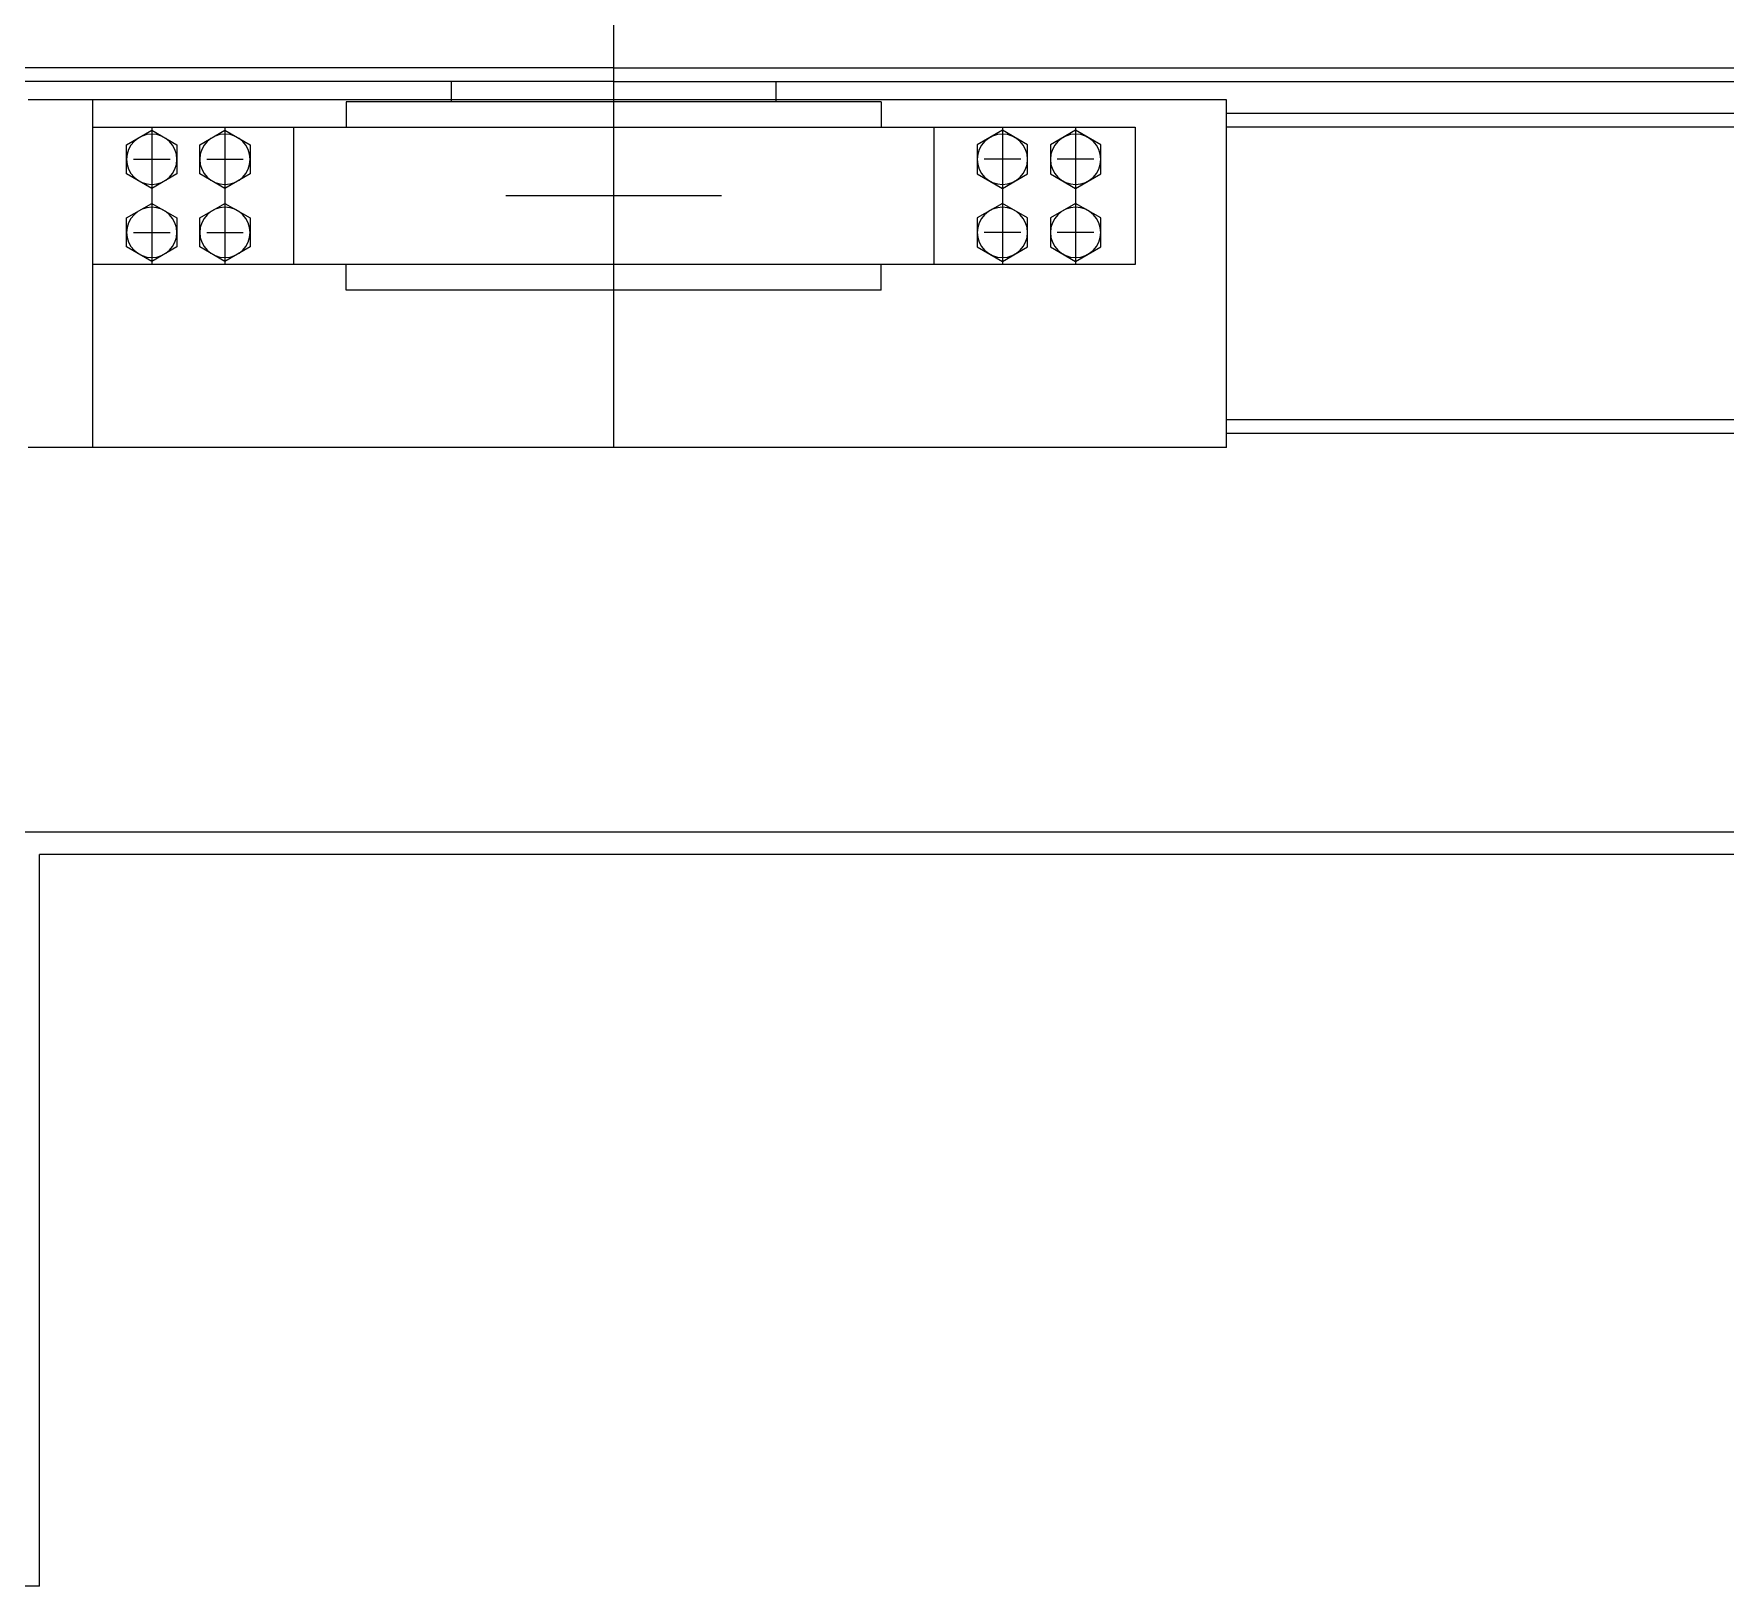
# Model space of a CAD drawing. Extents: x 475189 to 476029, y 1007718 to 1008015.
# Drawn here: x 475715.73 to 475725.64, y 1007847.54 to 1007856.64 of the extents above; entities that cross this region are included whole.
import ezdxf
from ezdxf.enums import TextEntityAlignment as Align

# ---------------------------------------------------------------- set-up
doc = ezdxf.new("R2010")
doc.units = 0
doc.header["$LTSCALE"] = 2
doc.header["$MEASUREMENT"] = 0
doc.layers.get('0').update_dxf_attribs({"linetype": 'CONTINUOUS', "lineweight": 0})
doc.layers.add('R.B', color=6, linetype='CONTINUOUS', lineweight=0)
doc.layers.add('TEXT', color=1, linetype='CONTINUOUS', lineweight=0)
doc.layers.add('RED-1', color=1, linetype='CONTINUOUS')
doc.layers.add('Yellow-1', color=2, linetype='CONTINUOUS')
doc.styles.add('ROMANS', font='ROMANS.SHX')
doc.styles.add('XT03_5', font='romans', dxfattribs={"width": 0.6, "height": 87.5})

# ---------------------------------------------------------------- blocks, each defined once
blk = doc.blocks.new('EXISTING')
at = {"color": 8}
for p, q in [((475719.1258, 1007854.2143), (475719.1258, 1007881.5555)), ((475719.1258, 1007856.4392), (475711.3111, 1007856.4392)), ((475719.1258, 1007856.4392), (475726.9406, 1007856.4392)), ((475719.1258, 1007856.3587), (475711.4864, 1007856.3587)), ((475718.1742, 1007856.2408), (475718.1742, 1007856.3587)), ((475719.1258, 1007856.3587), (475726.7653, 1007856.3587)), ((475720.0774, 1007856.2408), (475720.0774, 1007856.3587)), ((475722.7177, 1007856.2515), (475715.6948, 1007856.2515)), ((475716.07, 1007856.2515), (475716.07, 1007854.2143)), ((475720.6939, 1007856.2408), (475717.5577, 1007856.2408)), ((475717.5577, 1007856.2408), (475717.5577, 1007856.0907)), ((475720.6939, 1007856.2408), (475720.6939, 1007856.0907)), ((475722.7177, 1007854.2143), (475722.7177, 1007856.2515)), ((475726.4972, 1007856.1711), (475722.7177, 1007856.1711)), ((475716.07, 1007856.0907), (475722.1816, 1007856.0907)), ((475716.07, 1007856.0907), (475716.07, 1007855.2865)), ((475716.4185, 1007856.0907), (475716.4185, 1007855.2865)), ((475716.8474, 1007856.0907), (475716.8474, 1007855.2865)), ((475717.2495, 1007856.0907), (475717.2495, 1007855.2865)), ((475721.0022, 1007856.0907), (475721.0022, 1007855.2865)), ((475721.4042, 1007856.0907), (475721.4042, 1007855.2865)), ((475721.8331, 1007856.0907), (475721.8331, 1007855.2865)), ((475722.1816, 1007856.0907), (475722.1816, 1007855.2865)), ((475726.4972, 1007856.0907), (475722.7177, 1007856.0907)), ((475716.3113, 1007855.9031), (475716.5257, 1007855.9031)), ((475716.7402, 1007855.9031), (475716.9546, 1007855.9031)), ((475721.5115, 1007855.9031), (475721.297, 1007855.9031)), ((475721.9403, 1007855.9031), (475721.7259, 1007855.9031)), ((475719.7585, 1007855.6886), (475718.4931, 1007855.6886)), ((475716.3113, 1007855.4742), (475716.5257, 1007855.4742)), ((475716.7402, 1007855.4742), (475716.9546, 1007855.4742)), ((475721.5115, 1007855.4742), (475721.297, 1007855.4742)), ((475721.9403, 1007855.4742), (475721.7259, 1007855.4742)), ((475722.1816, 1007855.2865), (475716.07, 1007855.2865)), ((475717.5577, 1007855.1364), (475717.5577, 1007855.2865)), ((475720.6939, 1007855.1364), (475720.6939, 1007855.2865)), ((475720.6939, 1007855.1364), (475717.5577, 1007855.1364)), ((475726.4972, 1007854.3752), (475722.7177, 1007854.3752)), ((475726.4972, 1007854.2948), (475722.7177, 1007854.2948)), ((475722.7177, 1007854.2143), (475715.6948, 1007854.2143))]:
    blk.add_line(p, q, dxfattribs=at)
for points in [[(475716.2711, 1007855.9882), (475716.4185, 1007856.0733), (475716.5659, 1007855.9882), (475716.5659, 1007855.8179), (475716.4185, 1007855.7328), (475716.2711, 1007855.8179)], [(475716.7, 1007855.9882), (475716.8474, 1007856.0733), (475716.9948, 1007855.9882), (475716.9948, 1007855.8179), (475716.8474, 1007855.7328), (475716.7, 1007855.8179)], [(475721.5517, 1007855.9882), (475721.4042, 1007856.0733), (475721.2568, 1007855.9882), (475721.2568, 1007855.8179), (475721.4042, 1007855.7328), (475721.5517, 1007855.8179)], [(475721.9806, 1007855.9882), (475721.8331, 1007856.0733), (475721.6857, 1007855.9882), (475721.6857, 1007855.8179), (475721.8331, 1007855.7328), (475721.9806, 1007855.8179)], [(475716.2711, 1007855.5593), (475716.4185, 1007855.6444), (475716.5659, 1007855.5593), (475716.5659, 1007855.3891), (475716.4185, 1007855.3039), (475716.2711, 1007855.3891)], [(475716.7, 1007855.5593), (475716.8474, 1007855.6444), (475716.9948, 1007855.5593), (475716.9948, 1007855.3891), (475716.8474, 1007855.3039), (475716.7, 1007855.3891)], [(475721.5517, 1007855.5593), (475721.4042, 1007855.6444), (475721.2568, 1007855.5593), (475721.2568, 1007855.3891), (475721.4042, 1007855.3039), (475721.5517, 1007855.3891)], [(475721.9806, 1007855.5593), (475721.8331, 1007855.6444), (475721.6857, 1007855.5593), (475721.6857, 1007855.3891), (475721.8331, 1007855.3039), (475721.9806, 1007855.3891)]]:
    blk.add_lwpolyline(points, close=True, dxfattribs=at)
for centre, start, end in [((475716.4185, 1007855.9031), 0, 180), ((475716.8474, 1007855.9031), 0, 180), ((475721.4042, 1007855.9031), 0, 180), ((475721.8331, 1007855.9031), 0, 180), ((475716.4185, 1007855.9031), 180, 0), ((475716.8474, 1007855.9031), 180, 0), ((475721.4042, 1007855.9031), 180, 0), ((475721.8331, 1007855.9031), 180, 0), ((475716.4185, 1007855.4742), 0, 180), ((475716.8474, 1007855.4742), 0, 180), ((475721.4042, 1007855.4742), 0, 180), ((475721.8331, 1007855.4742), 0, 180), ((475716.4185, 1007855.4742), 180, 0), ((475716.8474, 1007855.4742), 180, 0), ((475721.4042, 1007855.4742), 180, 0), ((475721.8331, 1007855.4742), 180, 0)]:
    blk.add_arc(centre, 0.1474, start, end, dxfattribs=at)
at = {"layer": 'RED-1', "color": 8}
for p, q in [((475731.9364, 1007851.8276), (475715.7594, 1007851.8276)), ((475715.7594, 1007847.5388), (475715.7594, 1007851.8276)), ((475715.7594, 1007847.5388), (475696.5537, 1007847.5388))]:
    blk.add_line(p, q, dxfattribs=at)
at = {"layer": 'Yellow-1', "color": 8}
blk.add_line((475715.5853, 1007851.9616), (475730.5961, 1007851.9616), dxfattribs=at)
at = {"color": 8, "linetype": 'ByBlock', "style": 'ROMANS'}
for tag, height, width, p in [('DIRECTION', 0.5361, 0.85, (475672.3938, 1007828.2391)), ('DN', 1.0722, 0.708333, (475752.5516, 1007802.2382))]:
    blk.add_attdef(tag, text='', height=height, dxfattribs=dict(at, width=width)).set_placement(p, align=Align.MIDDLE_RIGHT)
at = {"color": 8, "style": 'XT03_5', "text_generation_flag": 4, "width": 0.6, "flags": 9}
for p, rotation in [((475706.5948, 1007775.5763), 270), ((475708.8166, 1007766.1034), 90)]:
    blk.add_attdef('KEYWORD', p, '', height=0.0375, rotation=rotation, dxfattribs=at)
at = {"color": 8, "style": 'XT03_5', "width": 0.6, "flags": 9}
for p, rotation in [((475708.8166, 1007775.5763), 270), ((475706.5948, 1007766.1034), 90)]:
    blk.add_attdef('KEYWORD', p, '', height=0.0375, rotation=rotation, dxfattribs=at)
at = {"layer": 'TEXT', "color": 8, "style": 'ROMANS', "width": 0.85, "flags": 8}
blk.add_attdef('WTD', text='', height=1.0722, rotation=180, dxfattribs=at).set_placement((475705.1732, 1007794.2001), align=Align.MIDDLE_CENTER)
blk.add_attdef('WTD', text='', height=1.0722, dxfattribs=at).set_placement((475731.4003, 1007752.4623), align=Align.MIDDLE_CENTER)

msp = doc.modelspace()

# ---------------------------------------------------------------- block references
at = {"layer": 'R.B'}
msp.add_blockref('EXISTING', (0, 0), dxfattribs=at)

doc.saveas('drawing.dxf')
